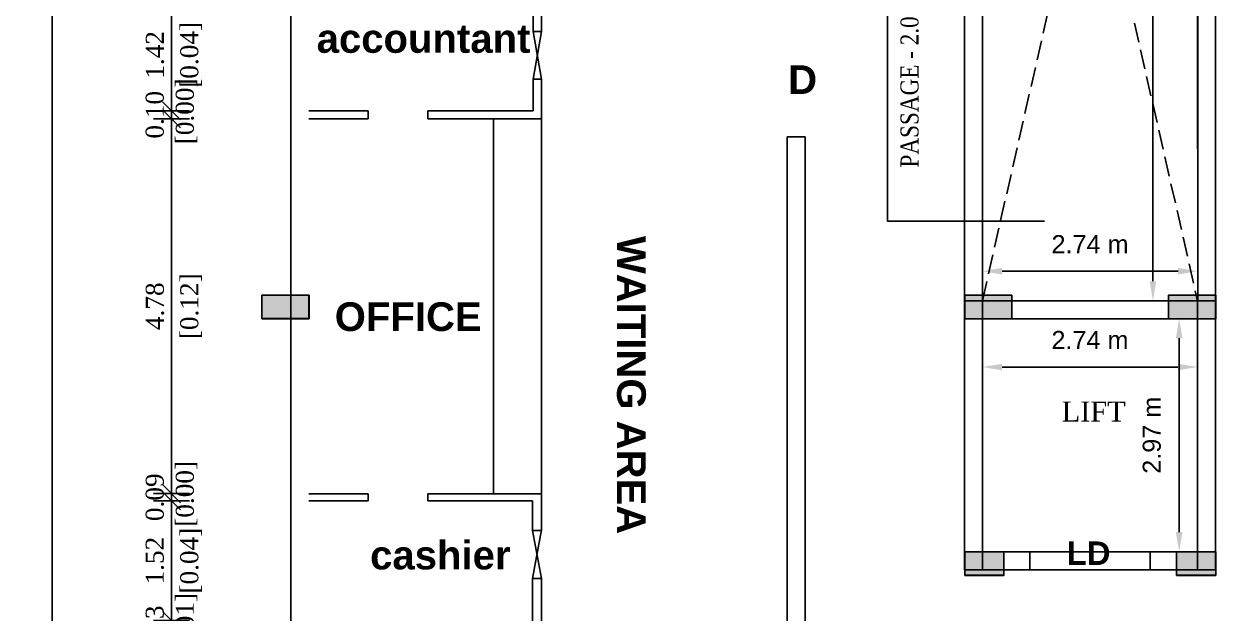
# Model space of a CAD drawing. Header units: metres. Extents: x 789 to 1127, y 8 to 183.
# Drawn here: x 857.51 to 872.77, y 62.43 to 69.95 of the extents above; entities that cross this region are included whole.
import ezdxf

# ---------------------------------------------------------------- set-up
doc = ezdxf.new("R2010")
doc.units = ezdxf.units.M
doc.header["$MEASUREMENT"] = 0
doc.header["$PDMODE"] = 96
doc.linetypes.add('CABLIN', pattern=[0.35, 0.25, -0.1])
for name, color, linetype in [('BLK_1_FLR_0_LIFT_1', 30, 'Continuous'), ('BLK_1_FLR_1_BLT_UP_AREA', 26, 'Continuous'), ('BLK_1_FLR_1_BLT_UP_AREA_DEDUCT', 26, 'Continuous'), ('BLK_1_FLR_1_VENTILATION_SHAFT', 6, 'Continuous'), ('C-ANNO-TABL', 10, 'Continuous'), ('DIM', 205, 'Continuous'), ('ED', 30, 'Continuous'), ('T E X T', 7, 'Continuous'), ('text', 7, 'Continuous'), ('W A L L', 125, 'Continuous')]:
    doc.layers.add(name, color=color, linetype=linetype)
doc.styles.add('PDF Arial Bold', font='arialbd.ttf')
doc.styles.add('rs', font='arial.ttf', dxfattribs={"width": 0.85})
doc.styles.add('S', font='swiss.ttf')
doc.styles.get("Standard").update_dxf_attribs({"font": 'BOOKOS.TTF'})
doc.dimstyles.new('METRIC', dxfattribs={"dimtxt": 0.45, "dimasz": 0.25, "dimexe": 0.15, "dimexo": 0.15, "dimgap": 0.15, "dimtad": 1, "dimzin": 0, "dimdsep": 46, "dimtxsty": 'S', "dimcen": 0, "dimclrd": 1, "dimclre": 1, "dimclrt": 5, "dimadec": 0, "dimazin": 2, "dimtfac": 1, "dimtix": 1, "dimtofl": 0, "dimtmove": 1, "dimatfit": 0, "dimfxl": 0, "dimtolj": 1, "dimtzin": 0, "dimarcsym": 0})
doc.dimstyles.new('STANDARD$0', dxfattribs={"dimtxt": 7, "dimasz": 3, "dimexe": 3, "dimexo": 1, "dimgap": 1.5, "dimtad": 1, "dimdec": 1, "dimzin": 1, "dimdsep": 46, "dimlunit": 4, "dimtxsty": 'Standard', "dimblk": 'OBLIQUE', "dimcen": 0.09375, "dimdle": 1, "dimclrd": 8, "dimclre": 8, "dimclrt": 7, "dimadec": 1, "dimazin": 0, "dimtfac": 1, "dimtdec": 1, "dimtix": 1, "dimtmove": 2, "dimatfit": 3, "dimldrblk": 'ARCHTICK', "dimfxl": 0, "dimfrac": 2, "dimtolj": 1, "dimtzin": 0, "dimarcsym": 0})

# ---------------------------------------------------------------- blocks, each defined once
blk = doc.blocks.new('_Oblique')
at = {"color": 0, "linetype": 'ByBlock', "lineweight": -2}
blk.add_line((-0.5, -0.5), (0.5, 0.5), dxfattribs=at)
blk = doc.blocks.new('*D186')
at = {"layer": 'Defpoints', "color": 0}
for p in [(859.392, 62.339), (860.912, 62.339), (860.912, 62.11)]:
    blk.add_point(p, dxfattribs=at)
at = {"layer": 'ED', "color": 0, "lineweight": -2}
for p, q in [((859.622, 62.339), (859.162, 62.339)), ((859.392, 62.11), (859.392, 62.339)), ((859.622, 62.11), (859.162, 62.11))]:
    blk.add_line(p, q, dxfattribs=at)
at = {"layer": 'ED', "color": 0, "lineweight": -2, "xscale": 0.23, "yscale": 0.23, "zscale": 0.23}
for p, rotation in [((859.392, 62.339), 90), ((859.392, 62.11), 270)]:
    blk.add_blockref('_Oblique', p, dxfattribs=dict(at, rotation=rotation))
at = {"layer": 'ED', "color": 0, "insert": (859.392, 62.225), "char_height": 0.23, "attachment_point": 5, "rotation": 90}
blk.add_mtext('\\A1;0.23\\P [0.01]', dxfattribs=at)
blk = doc.blocks.new('*D361')
at = {"layer": 'Defpoints', "color": 0}
for p in [(859.392, 63.863), (861.141, 63.863), (860.912, 62.339)]:
    blk.add_point(p, dxfattribs=at)
at = {"layer": 'ED', "color": 0, "lineweight": -2}
for p, q in [((859.622, 63.863), (859.162, 63.863)), ((859.392, 62.339), (859.392, 63.863)), ((859.622, 62.339), (859.162, 62.339))]:
    blk.add_line(p, q, dxfattribs=at)
at = {"layer": 'ED', "color": 0, "lineweight": -2, "xscale": 0.23, "yscale": 0.23, "zscale": 0.23}
for p, rotation in [((859.392, 63.863), 90), ((859.392, 62.339), 270)]:
    blk.add_blockref('_Oblique', p, dxfattribs=dict(at, rotation=rotation))
at = {"layer": 'ED', "color": 0, "char_height": 0.23, "attachment_point": 5, "rotation": 90}
for s, insert in [('\\A1;[0.04]', (859.641, 63.101)), ('\\A1;1.52', (859.179, 63.101))]:
    blk.add_mtext(s, dxfattribs=dict(at, insert=insert))
blk = doc.blocks.new('*D187')
at = {"layer": 'Defpoints', "color": 0}
for p in [(859.392, 63.955), (861.141, 63.955), (861.141, 63.863)]:
    blk.add_point(p, dxfattribs=at)
at = {"layer": 'ED', "color": 0, "lineweight": -2}
for p, q in [((859.622, 63.955), (859.162, 63.955)), ((859.622, 63.863), (859.162, 63.863))]:
    blk.add_line(p, q, dxfattribs=at)
at = {"layer": 'ED', "color": 0, "insert": (859.392, 63.909), "char_height": 0.23, "attachment_point": 5, "rotation": 90}
blk.add_mtext('\\A1;0.09\\P [0.00]', dxfattribs=at)
blk = doc.blocks.new('*D188')
at = {"layer": 'Defpoints', "color": 0}
for p in [(859.392, 68.735), (861.141, 68.735), (861.141, 63.955)]:
    blk.add_point(p, dxfattribs=at)
at = {"layer": 'ED', "color": 0, "lineweight": -2}
for p, q in [((859.622, 68.735), (859.162, 68.735)), ((859.392, 63.955), (859.392, 68.735)), ((859.622, 63.955), (859.162, 63.955))]:
    blk.add_line(p, q, dxfattribs=at)
at = {"layer": 'ED', "color": 0, "lineweight": -2, "xscale": 0.23, "yscale": 0.23, "zscale": 0.23}
for p, rotation in [((859.392, 68.735), 90), ((859.392, 63.955), 270)]:
    blk.add_blockref('_Oblique', p, dxfattribs=dict(at, rotation=rotation))
at = {"layer": 'ED', "color": 0, "char_height": 0.23, "attachment_point": 5, "rotation": 90}
for s, insert in [('\\A1;[0.12]', (859.641, 66.345)), ('\\A1;4.78', (859.181, 66.345))]:
    blk.add_mtext(s, dxfattribs=dict(at, insert=insert))
blk = doc.blocks.new('*D189')
at = {"layer": 'Defpoints', "color": 0}
for p in [(859.392, 68.839), (861.141, 68.839), (861.141, 68.735)]:
    blk.add_point(p, dxfattribs=at)
at = {"layer": 'ED', "color": 0, "lineweight": -2}
for p, q in [((859.622, 68.839), (859.162, 68.839)), ((859.622, 68.735), (859.162, 68.735))]:
    blk.add_line(p, q, dxfattribs=at)
at = {"layer": 'ED', "color": 0, "insert": (859.392, 68.787), "char_height": 0.23, "attachment_point": 5, "rotation": 90}
blk.add_mtext('\\A1;0.10\\P [0.00]', dxfattribs=at)
blk = doc.blocks.new('*D190')
at = {"layer": 'Defpoints', "color": 0}
for p in [(859.392, 70.264), (864.968, 70.264), (861.141, 68.839)]:
    blk.add_point(p, dxfattribs=at)
at = {"layer": 'ED', "color": 0, "lineweight": -2}
for p, q in [((859.622, 70.264), (859.162, 70.264)), ((859.392, 68.839), (859.392, 70.264)), ((859.622, 68.839), (859.162, 68.839))]:
    blk.add_line(p, q, dxfattribs=at)
at = {"layer": 'ED', "color": 0, "lineweight": -2, "xscale": 0.23, "yscale": 0.23, "zscale": 0.23}
for p, rotation in [((859.392, 70.264), 90), ((859.392, 68.839), 270)]:
    blk.add_blockref('_Oblique', p, dxfattribs=dict(at, rotation=rotation))
at = {"layer": 'ED', "color": 0, "char_height": 0.23, "attachment_point": 5, "rotation": 90}
for s, insert in [('\\A1;[0.04]', (859.641, 69.551)), ('\\A1;1.42', (859.181, 69.551))]:
    blk.add_mtext(s, dxfattribs=dict(at, insert=insert))
blk = doc.blocks.new('*D422')
at = {"layer": 'Defpoints', "color": 0}
for p in [(861.17, 110.65), (857.872, 57.308), (861.17, 57.308)]:
    blk.add_point(p, dxfattribs=at)
at = {"layer": 'ED', "color": 0, "lineweight": -2}
for p, q in [((858.102, 110.65), (857.642, 110.65)), ((857.872, 110.65), (857.872, 57.308)), ((858.102, 57.308), (857.642, 57.308))]:
    blk.add_line(p, q, dxfattribs=at)
at = {"layer": 'ED', "color": 0, "lineweight": -2, "xscale": 0.23, "yscale": 0.23, "zscale": 0.23}
for p, rotation in [((857.872, 110.65), 90), ((857.872, 57.308), 270)]:
    blk.add_blockref('_Oblique', p, dxfattribs=dict(at, rotation=rotation))
at = {"layer": 'ED', "color": 0, "char_height": 0.23, "attachment_point": 5, "rotation": 90}
for s, insert in [('\\A1;53.34', (857.661, 83.979)), ('\\A1;[1.35]', (858.121, 83.979))]:
    blk.add_mtext(s, dxfattribs=dict(at, insert=insert))
blk = doc.blocks.new('*D429')
at = {"layer": 'Defpoints', "color": 0, "ltscale": 0.5}
for p in [(869.726, 66.923), (872.47, 66.923), (872.47, 66.792)]:
    blk.add_point(p, dxfattribs=at)
at = {"layer": 'ED', "color": 1, "lineweight": -2, "ltscale": 0.5}
for p, q in [((869.726, 66.792), (869.726, 66.642)), ((869.976, 66.792), (872.22, 66.792)), ((872.47, 66.792), (872.47, 66.642))]:
    blk.add_line(p, q, dxfattribs=at)
at = {"layer": 'ED', "color": 1, "ltscale": 0.5}
for points in [[(869.976, 66.834), (869.976, 66.75), (869.726, 66.792)], [(872.22, 66.834), (872.22, 66.75), (872.47, 66.792)]]:
    blk.add_solid(points, dxfattribs=at)
at = {"layer": 'ED', "lineweight": -2, "ltscale": 0.5, "insert": (871.098, 67.137), "char_height": 0.23, "attachment_point": 5, "style": 'S'}
blk.add_mtext('\\A1;2.74 m', dxfattribs=at)
blk = doc.blocks.new('*D430')
at = {"layer": 'Defpoints', "color": 0, "ltscale": 0.5}
for p in [(871.303, 78.488), (871.9, 78.488), (871.303, 66.414)]:
    blk.add_point(p, dxfattribs=at)
at = {"layer": 'ED', "color": 1, "lineweight": -2, "ltscale": 0.5}
for p, q in [((871.67, 78.488), (872.05, 78.488)), ((871.9, 66.664), (871.9, 78.238)), ((871.67, 66.414), (872.05, 66.414))]:
    blk.add_line(p, q, dxfattribs=at)
at = {"layer": 'ED', "color": 1, "ltscale": 0.5}
for points in [[(871.858, 78.238), (871.941, 78.238), (871.9, 78.488)], [(871.858, 66.664), (871.941, 66.664), (871.9, 66.414)]]:
    blk.add_solid(points, dxfattribs=at)
at = {"layer": 'ED', "lineweight": -2, "ltscale": 0.5, "insert": (871.552, 72.451), "char_height": 0.23, "attachment_point": 5, "rotation": 90, "style": 'S'}
blk.add_mtext('\\A1;12.07 m', dxfattribs=at)
blk = doc.blocks.new('45')
h = blk.add_hatch(color=143)
h.dxf.hatch_style = 1
h.paths.add_polyline_path([(11214.808, -3208.297), (11214.538, -3208.297), (11214.308, -3208.297), (11214.308, -3208.532), (11214.808, -3208.532)])
h = blk.add_hatch(color=143)
h.dxf.hatch_style = 1
h.paths.add_polyline_path([(11217.008, -3208.597), (11217.508, -3208.597), (11217.508, -3208.297), (11217.008, -3208.297)])
h = blk.add_hatch(color=143)
h.dxf.hatch_style = 1
h.paths.add_polyline_path([(11217.008, -3208.597), (11217.508, -3208.597), (11217.508, -3208.297), (11217.008, -3208.297)])
h = blk.add_hatch(color=143)
h.dxf.hatch_style = 1
h.paths.add_polyline_path([(11214.808, -3208.532), (11214.308, -3208.532), (11214.308, -3208.597), (11214.808, -3208.597)])
at = {"layer": 'C-ANNO-TABL'}
h = blk.add_hatch(color=240, dxfattribs=at)
h.dxf.hatch_style = 1
h.paths.add_polyline_path([(11205.351, -3205.025), (11205.351, -3205.325), (11205.952, -3205.325), (11205.952, -3205.025)])
h = blk.add_hatch(color=240, dxfattribs=at)
h.dxf.hatch_style = 1
h.paths.add_polyline_path([(11214.308, -3205.025), (11214.308, -3205.253), (11214.908, -3205.253), (11214.908, -3205.025)])
h = blk.add_hatch(color=240, dxfattribs=at)
h.dxf.hatch_style = 1
h.paths.add_polyline_path([(11214.308, -3205.025), (11214.308, -3205.325), (11214.908, -3205.325), (11214.908, -3205.025)])
h = blk.add_hatch(color=240, dxfattribs=at)
h.dxf.hatch_style = 1
h.paths.add_polyline_path([(11214.308, -3205.025), (11214.308, -3205.253), (11214.908, -3205.253), (11214.908, -3205.025)])
h = blk.add_hatch(color=240, dxfattribs=at)
h.dxf.hatch_style = 1
h.paths.add_polyline_path([(11214.308, -3205.025), (11214.308, -3205.325), (11214.908, -3205.325), (11214.908, -3205.025)])
h = blk.add_hatch(color=240, dxfattribs=at)
h.dxf.hatch_style = 1
h.paths.add_polyline_path([(11216.908, -3205.025), (11216.908, -3205.253), (11217.508, -3205.253), (11217.508, -3205.025)])
h = blk.add_hatch(color=240, dxfattribs=at)
h.dxf.hatch_style = 1
h.paths.add_polyline_path([(11216.908, -3205.025), (11216.908, -3205.253), (11217.508, -3205.253), (11217.508, -3205.025)])
h = blk.add_hatch(color=240, dxfattribs=at)
h.dxf.hatch_style = 1
h.paths.add_polyline_path([(11216.908, -3205.025), (11216.908, -3205.325), (11217.508, -3205.325), (11217.508, -3205.025)])
h = blk.add_hatch(color=240, dxfattribs=at)
h.dxf.hatch_style = 1
h.paths.add_polyline_path([(11216.908, -3205.025), (11216.908, -3205.253), (11217.508, -3205.253), (11217.508, -3205.025)])
h = blk.add_hatch(color=240, dxfattribs=at)
h.dxf.hatch_style = 1
h.paths.add_polyline_path([(11216.908, -3205.025), (11216.908, -3205.253), (11217.508, -3205.253), (11217.508, -3205.025)])
h = blk.add_hatch(color=240, dxfattribs=at)
h.dxf.hatch_style = 1
h.paths.add_polyline_path([(11216.908, -3205.025), (11216.908, -3205.325), (11217.508, -3205.325), (11217.508, -3205.025)])
for points in [[(11214.308, -3208.597), (11214.808, -3208.597), (11214.808, -3208.297), (11214.308, -3208.297)], [(11214.308, -3208.597), (11214.808, -3208.597), (11214.808, -3208.297), (11214.308, -3208.297)], [(11217.008, -3208.597), (11217.508, -3208.597), (11217.508, -3208.297), (11217.008, -3208.297)], [(11217.008, -3208.597), (11217.508, -3208.597), (11217.508, -3208.297), (11217.008, -3208.297)]]:
    blk.add_lwpolyline(points, close=True)
at = {"layer": 'C-ANNO-TABL', "color": 240}
for points in [[(11205.351, -3205.025), (11205.351, -3205.325), (11205.952, -3205.325), (11205.952, -3205.025)], [(11214.308, -3205.025), (11214.308, -3205.325), (11214.908, -3205.325), (11214.908, -3205.025)], [(11214.308, -3205.025), (11214.308, -3205.325), (11214.908, -3205.325), (11214.908, -3205.025)], [(11216.908, -3205.025), (11216.908, -3205.325), (11217.508, -3205.325), (11217.508, -3205.025)], [(11216.908, -3205.025), (11216.908, -3205.325), (11217.508, -3205.325), (11217.508, -3205.025)]]:
    blk.add_lwpolyline(points, close=True, dxfattribs=at)
for points in [[(11214.908, -3205.253), (11214.908, -3205.025), (11214.308, -3205.025), (11214.308, -3205.253)], [(11214.908, -3205.253), (11214.908, -3205.025), (11214.308, -3205.025), (11214.308, -3205.253)], [(11217.508, -3205.253), (11217.508, -3205.025), (11216.908, -3205.025), (11216.908, -3205.253)], [(11217.508, -3205.253), (11217.508, -3205.025), (11216.908, -3205.025), (11216.908, -3205.253)]]:
    blk.add_lwpolyline(points, dxfattribs=at)
blk = doc.blocks.new('369')
h = blk.add_hatch(color=143)
h.dxf.hatch_style = 1
h.paths.add_polyline_path([(11119.261, -3205.394), (11118.991, -3205.394), (11118.761, -3205.394), (11118.761, -3205.629), (11119.261, -3205.629)])
h = blk.add_hatch(color=143)
h.dxf.hatch_style = 1
h.paths.add_polyline_path([(11121.461, -3205.694), (11121.961, -3205.694), (11121.961, -3205.394), (11121.461, -3205.394)])
h = blk.add_hatch(color=143)
h.dxf.hatch_style = 1
h.paths.add_polyline_path([(11121.461, -3205.694), (11121.961, -3205.694), (11121.961, -3205.394), (11121.461, -3205.394)])
h = blk.add_hatch(color=143)
h.dxf.hatch_style = 1
h.paths.add_polyline_path([(11119.261, -3205.629), (11118.761, -3205.629), (11118.761, -3205.694), (11119.261, -3205.694)])
at = {"layer": 'C-ANNO-TABL'}
h = blk.add_hatch(color=240, dxfattribs=at)
h.dxf.hatch_style = 1
h.paths.add_polyline_path([(11109.804, -3202.122), (11109.804, -3202.422), (11110.404, -3202.422), (11110.404, -3202.122)])
h = blk.add_hatch(color=240, dxfattribs=at)
h.dxf.hatch_style = 1
h.paths.add_polyline_path([(11118.761, -3202.122), (11118.761, -3202.351), (11119.361, -3202.351), (11119.361, -3202.122)])
h = blk.add_hatch(color=240, dxfattribs=at)
h.dxf.hatch_style = 1
h.paths.add_polyline_path([(11118.761, -3202.122), (11118.761, -3202.422), (11119.361, -3202.422), (11119.361, -3202.122)])
h = blk.add_hatch(color=240, dxfattribs=at)
h.dxf.hatch_style = 1
h.paths.add_polyline_path([(11118.761, -3202.122), (11118.761, -3202.351), (11119.361, -3202.351), (11119.361, -3202.122)])
h = blk.add_hatch(color=240, dxfattribs=at)
h.dxf.hatch_style = 1
h.paths.add_polyline_path([(11118.761, -3202.122), (11118.761, -3202.422), (11119.361, -3202.422), (11119.361, -3202.122)])
h = blk.add_hatch(color=240, dxfattribs=at)
h.dxf.hatch_style = 1
h.paths.add_polyline_path([(11121.36, -3202.122), (11121.36, -3202.351), (11121.961, -3202.351), (11121.961, -3202.122)])
h = blk.add_hatch(color=240, dxfattribs=at)
h.dxf.hatch_style = 1
h.paths.add_polyline_path([(11121.36, -3202.122), (11121.36, -3202.351), (11121.961, -3202.351), (11121.961, -3202.122)])
h = blk.add_hatch(color=240, dxfattribs=at)
h.dxf.hatch_style = 1
h.paths.add_polyline_path([(11121.36, -3202.122), (11121.36, -3202.422), (11121.961, -3202.422), (11121.961, -3202.122)])
h = blk.add_hatch(color=240, dxfattribs=at)
h.dxf.hatch_style = 1
h.paths.add_polyline_path([(11121.36, -3202.122), (11121.36, -3202.351), (11121.961, -3202.351), (11121.961, -3202.122)])
h = blk.add_hatch(color=240, dxfattribs=at)
h.dxf.hatch_style = 1
h.paths.add_polyline_path([(11121.36, -3202.122), (11121.36, -3202.351), (11121.961, -3202.351), (11121.961, -3202.122)])
h = blk.add_hatch(color=240, dxfattribs=at)
h.dxf.hatch_style = 1
h.paths.add_polyline_path([(11121.36, -3202.122), (11121.36, -3202.422), (11121.961, -3202.422), (11121.961, -3202.122)])
for points in [[(11118.761, -3205.694), (11119.261, -3205.694), (11119.261, -3205.394), (11118.761, -3205.394)], [(11118.761, -3205.694), (11119.261, -3205.694), (11119.261, -3205.394), (11118.761, -3205.394)], [(11121.461, -3205.694), (11121.961, -3205.694), (11121.961, -3205.394), (11121.461, -3205.394)], [(11121.461, -3205.694), (11121.961, -3205.694), (11121.961, -3205.394), (11121.461, -3205.394)]]:
    blk.add_lwpolyline(points, close=True)
at = {"layer": 'C-ANNO-TABL', "color": 240}
for points in [[(11109.804, -3202.122), (11109.804, -3202.422), (11110.404, -3202.422), (11110.404, -3202.122)], [(11118.761, -3202.122), (11118.761, -3202.422), (11119.361, -3202.422), (11119.361, -3202.122)], [(11118.761, -3202.122), (11118.761, -3202.422), (11119.361, -3202.422), (11119.361, -3202.122)], [(11121.36, -3202.122), (11121.36, -3202.422), (11121.961, -3202.422), (11121.961, -3202.122)], [(11121.36, -3202.122), (11121.36, -3202.422), (11121.961, -3202.422), (11121.961, -3202.122)]]:
    blk.add_lwpolyline(points, close=True, dxfattribs=at)
for points in [[(11119.361, -3202.351), (11119.361, -3202.122), (11118.761, -3202.122), (11118.761, -3202.351)], [(11119.361, -3202.351), (11119.361, -3202.122), (11118.761, -3202.122), (11118.761, -3202.351)], [(11121.961, -3202.351), (11121.961, -3202.122), (11121.36, -3202.122), (11121.36, -3202.351)], [(11121.961, -3202.351), (11121.961, -3202.122), (11121.36, -3202.122), (11121.36, -3202.351)]]:
    blk.add_lwpolyline(points, dxfattribs=at)
blk = doc.blocks.new('*D396')
at = {"layer": 'Defpoints', "color": 0, "ltscale": 0.5}
for p in [(869.727, 65.721), (872.468, 65.721), (872.468, 65.57)]:
    blk.add_point(p, dxfattribs=at)
at = {"layer": 'ED', "color": 1, "lineweight": -2, "ltscale": 0.5}
for p, q in [((869.727, 65.571), (869.727, 65.42)), ((869.977, 65.57), (872.218, 65.57)), ((872.468, 65.571), (872.468, 65.42))]:
    blk.add_line(p, q, dxfattribs=at)
at = {"layer": 'ED', "color": 1, "ltscale": 0.5}
for points in [[(869.977, 65.611), (869.977, 65.528), (869.727, 65.57)], [(872.218, 65.611), (872.218, 65.528), (872.468, 65.57)]]:
    blk.add_solid(points, dxfattribs=at)
at = {"layer": 'ED', "lineweight": -2, "ltscale": 0.5, "insert": (871.097, 65.915), "char_height": 0.23, "attachment_point": 5, "style": 'S'}
blk.add_mtext('\\A1;2.74 m', dxfattribs=at)
blk = doc.blocks.new('*D397')
at = {"layer": 'Defpoints', "color": 0, "ltscale": 0.5}
for p in [(872.006, 66.186), (872.006, 63.214), (872.234, 63.214)]:
    blk.add_point(p, dxfattribs=at)
at = {"layer": 'ED', "color": 1, "lineweight": -2, "ltscale": 0.5}
for p, q in [((872.156, 66.186), (872.384, 66.186)), ((872.234, 65.936), (872.234, 63.464)), ((872.156, 63.214), (872.384, 63.214))]:
    blk.add_line(p, q, dxfattribs=at)
at = {"layer": 'ED', "color": 1, "ltscale": 0.5}
for points in [[(872.192, 65.936), (872.276, 65.936), (872.234, 66.186)], [(872.192, 63.464), (872.276, 63.464), (872.234, 63.214)]]:
    blk.add_solid(points, dxfattribs=at)
at = {"layer": 'ED', "lineweight": -2, "ltscale": 0.5, "insert": (871.886, 64.7), "char_height": 0.23, "attachment_point": 5, "rotation": 90, "style": 'S'}
blk.add_mtext('\\A1;2.97 m', dxfattribs=at)

msp = doc.modelspace()

# ---------------------------------------------------------------- hatches: boundary and pattern name
h = msp.add_hatch(color=240)
h.dxf.hatch_style = 1
h.paths.add_polyline_path([(860.54033, 66.48693), (860.54033, 66.18696), (861.14079, 66.18696), (861.14079, 66.48693)])
at = {"lineweight": -2, "ltscale": 0.5}
h = msp.add_hatch(color=256, dxfattribs=at)
h.dxf.hatch_style = 1
h.paths.add_polyline_path([(869.72575, 66.41417), (869.49715, 66.41417), (869.49715, 66.18696), (869.72715, 66.18557)])
h.paths.add_polyline_path([(872.69755, 66.41417), (872.46857, 66.41417), (872.46755, 66.18557), (872.69755, 66.18557)])
h.paths.add_polyline_path([(872.69755, 63.21357), (872.46755, 63.21357), (872.46895, 62.98357), (872.69755, 62.98357)])
h.paths.add_polyline_path([(869.72715, 63.21357), (869.49715, 63.21357), (869.49715, 62.98357), (869.72575, 62.98357)])

# ---------------------------------------------------------------- linework, layer by layer
at = {"layer": 'BLK_1_FLR_0_LIFT_1'}
msp.add_lwpolyline([(872.46755, 63.21357), (869.72715, 63.21357), (869.72715, 66.18557), (872.46755, 66.18557)], close=True, dxfattribs=at)
at = {"layer": 'BLK_1_FLR_1_BLT_UP_AREA', "color": 26}
msp.add_lwpolyline([(881.05415, 57.30805), (881.05415, 110.65082), (860.91219, 110.65082), (860.91219, 57.30805)], close=True, dxfattribs=at)
at = {"layer": 'BLK_1_FLR_1_BLT_UP_AREA_DEDUCT', "color": 26, "linetype": 'Continuous'}
msp.add_lwpolyline([(872.46994, 66.41557), (872.46994, 78.48843), (869.72575, 78.48843), (869.72575, 66.41557)], close=True, dxfattribs=at)
at = {"layer": 'BLK_1_FLR_1_VENTILATION_SHAFT', "linetype": 'Continuous'}
msp.add_lwpolyline([(872.46994, 66.41557), (872.46994, 78.48843), (869.72575, 78.48843), (869.72575, 66.41557)], close=True, dxfattribs=at)
at = {"layer": 'DIM', "color": 251}
for points in [[(870.51855, 71.1382), (868.51855, 71.1382), (868.51855, 67.42819), (870.51855, 67.42819)], [(870.46994, 70.12558), (872.46994, 70.12558), (872.46994, 66.41557), (870.46994, 66.41557)]]:
    msp.add_lwpolyline(points, dxfattribs=at)
at = {"layer": 'W A L L'}
for p, q in [((859.39219, 110.64966), (859.39219, 57.05368)), ((860.91219, 110.64966), (860.91219, 57.30966)), ((869.49715, 63.22265), (869.49715, 78.71703)), ((869.49715, 63.22265), (869.49715, 78.64566)), ((869.49715, 63.22265), (869.49715, 78.64566)), ((869.49715, 63.22265), (869.49715, 78.64566)), ((872.69755, 63.22265), (872.69755, 78.71703)), ((872.69755, 63.22265), (872.69755, 78.64566)), ((872.69755, 63.22265), (872.69755, 78.64566)), ((869.72575, 66.41557), (869.72575, 78.48843)), ((872.46994, 66.41557), (872.46897, 78.48843)), ((869.72575, 66.98706), (869.72575, 78.41706)), ((860.54033, 66.48693), (860.54033, 66.18696)), ((861.14079, 66.48693), (860.54033, 66.48693)), ((861.14079, 66.18696), (861.14079, 66.48693)), ((869.72575, 66.41557), (872.46994, 66.41557)), ((860.54033, 66.18696), (861.14079, 66.18696)), ((869.49715, 62.98357), (869.49715, 66.18557)), ((869.72715, 63.21357), (869.72715, 66.18557)), ((869.72715, 66.18557), (872.46755, 66.18557)), ((872.46755, 66.18557), (872.46755, 63.21357)), ((872.69755, 66.18557), (872.69755, 62.98357)), ((869.72715, 63.21357), (870.33235, 63.21357)), ((871.86235, 63.21357), (872.46755, 63.21357)), ((869.49715, 62.98357), (870.33235, 62.98357)), ((871.86235, 62.98357), (872.69755, 62.98357))]:
    msp.add_line(p, q, dxfattribs=at)
at = {"layer": 'W A L L', "lineweight": -2, "ltscale": 0.5}
for p, q in [((869.49715, 78.71703), (869.49715, 66.41417)), ((872.69755, 66.41417), (872.69755, 78.71703)), ((869.49715, 66.41417), (869.72575, 66.41417)), ((869.49715, 66.18696), (869.49715, 66.41417)), ((869.49715, 66.41417), (872.69755, 66.41417)), ((872.69755, 66.41417), (869.49715, 66.41417)), ((869.49715, 66.41417), (869.49715, 62.98357)), ((869.72575, 66.41417), (869.72715, 66.18557)), ((872.46857, 66.41417), (872.46755, 66.18557)), ((872.69755, 66.41417), (872.46857, 66.41417)), ((872.69755, 66.18557), (872.69755, 66.41417)), ((872.69755, 62.98357), (872.69755, 66.41417)), ((869.72715, 66.18557), (869.49715, 66.18696)), ((872.46755, 66.18557), (872.69755, 66.18557)), ((869.49715, 62.98357), (869.49715, 63.21357)), ((869.49715, 63.21357), (869.72715, 63.21357)), ((869.72715, 63.21357), (869.72575, 62.98357)), ((870.33235, 63.21357), (870.33235, 62.98357)), ((871.86235, 62.98357), (871.86235, 63.21357)), ((872.69755, 63.21357), (872.46755, 63.21357)), ((872.46755, 63.21357), (872.46895, 62.98357)), ((872.69755, 62.98357), (872.69755, 63.21357)), ((869.72575, 62.98357), (869.49715, 62.98357)), ((869.49715, 62.98357), (872.69755, 62.98357)), ((871.86235, 62.98357), (870.33235, 62.98357)), ((872.46895, 62.98357), (872.69755, 62.98357))]:
    msp.add_line(p, q, dxfattribs=at)
at = {"layer": 'W A L L', "linetype": 'CABLIN'}
for p, q in [((869.72575, 78.48843), (872.46895, 66.41557)), ((869.72575, 66.41557), (872.46897, 78.48843))]:
    msp.add_line(p, q, dxfattribs=at)
at = {"layer": 'W A L L', "lineweight": -3}
for p, q in [((864.00216, 69.84996), (864.00216, 70.26366)), ((864.10558, 69.84996), (864.10558, 70.26366)), ((864.10558, 69.84996), (864.00216, 69.84996)), ((864.00216, 69.84996), (864.10558, 69.24092)), ((864.10558, 69.84996), (864.00216, 69.24092)), ((864.00216, 68.83872), (864.00216, 69.24092)), ((864.10558, 69.24092), (864.00216, 69.24092)), ((864.10558, 68.73529), (864.10558, 69.24092)), ((861.89922, 68.83872), (861.14079, 68.83872)), ((861.89922, 68.73529), (861.89922, 68.83872)), ((862.65766, 68.73529), (862.65766, 68.83872)), ((864.00216, 68.83872), (862.65766, 68.83872)), ((861.89922, 68.73529), (861.14079, 68.73529)), ((864.10558, 68.73529), (862.65766, 68.73529)), ((864.10558, 68.73529), (863.49653, 68.73529)), ((863.49653, 68.73529), (863.49653, 63.95485)), ((864.10558, 63.95485), (864.10558, 68.73529)), ((867.46515, 68.50546), (867.23655, 68.50546)), ((867.23655, 68.50546), (867.23655, 62.11026)), ((867.46515, 62.11026), (867.46515, 68.50546)), ((861.89922, 63.95485), (861.14079, 63.95485)), ((861.89922, 63.86292), (861.89922, 63.95485)), ((864.10558, 63.95485), (862.65766, 63.95485)), ((862.65766, 63.95485), (862.65766, 63.86292)), ((863.49653, 63.95485), (864.10558, 63.95485)), ((864.10558, 63.95485), (863.99067, 63.95485)), ((864.10558, 63.95485), (864.10558, 63.4837)), ((861.89922, 63.86292), (861.14079, 63.86292)), ((863.99067, 63.86292), (862.65766, 63.86292)), ((863.99067, 63.86292), (863.99067, 63.4837)), ((864.10558, 63.49519), (863.99067, 62.87466)), ((863.99067, 63.4837), (864.10558, 63.4837)), ((863.99067, 63.4837), (864.10558, 62.87466)), ((863.99067, 62.87466), (863.99067, 62.33456)), ((863.99067, 62.87466), (864.10558, 62.87466)), ((864.10558, 62.87466), (864.10558, 62.33456))]:
    msp.add_line(p, q, dxfattribs=at)

# ---------------------------------------------------------------- block references
at = {"lineweight": -3}
for name, p in [('45', (-10344.80784, 3271.51042)), ('369', (-10249.26034, 3268.60775))]:
    msp.add_blockref(name, p, dxfattribs=at)

# ---------------------------------------------------------------- texts
at = {"layer": 'T E X T', "insert": (868.9173, 68.11447), "char_height": 0.23, "attachment_point": 7, "rotation": 90.008072, "style": 'rs'}
msp.add_mtext_dynamic_manual_height_columns('{\\fTimes New Roman|b0|i0|c0|p18;\\C7;PASSAGE - 2.03 M WIDE }', width=4.7922622, gutter_width=1.25, heights=[0.78989], dxfattribs=at)
at = {"layer": 'T E X T', "attachment_point": 7, "style": 'PDF Arial Bold'}
for s, insert, char_height in [('accountant', (861.24078, 69.57212), 0.365752), ('D', (867.2504, 69.05242), 0.36575), ('OFFICE', (861.47113, 66.02427), 0.365752), ('cashier', (861.9222, 62.98358), 0.365752)]:
    msp.add_mtext(s, dxfattribs=dict(at, insert=insert, char_height=char_height))
at = {"layer": 'T E X T', "insert": (865.06462, 67.24141), "char_height": 0.3657525, "attachment_point": 7, "rotation": 270, "style": 'PDF Arial Bold'}
msp.add_mtext('WAITING AREA', dxfattribs=at)
at = {"layer": 'T E X T', "insert": (871.07971, 63.34587), "char_height": 0.3, "width": 5.597981, "attachment_point": 2, "style": 'PDF Arial Bold'}
msp.add_mtext('\\pt0.6;LD', dxfattribs=at)
at = {"layer": 'text', "color": 4, "insert": (871.14483, 65.00255), "char_height": 0.2555556, "width": 1.3144708, "attachment_point": 5}
msp.add_mtext('\\pt0.51111;LIFT', dxfattribs=at)

# ---------------------------------------------------------------- dimensions: what is measured, and where the dimension line sits
at = {"layer": 'ED'}
for base, p1, p2, angle, picture, middle in [((857.87219, 57.30827), (861.17044, 110.64966), (861.17044, 57.30827), 90, '*D422', (857.87219, 83.97896)), ((859.39219, 70.26366), (861.14079, 68.83872), (864.96792, 70.26366), 270, '*D190', (859.39219, 69.55119)), ((859.39219, 68.73529), (861.14079, 63.95485), (861.14079, 68.73529), 270, '*D188', (859.39219, 66.34507)), ((859.39219, 63.86292), (860.91219, 62.33886), (861.14079, 63.86292), 270, '*D361', (859.39219, 63.10089))]:
    dim = msp.add_linear_dim(base=base, p1=p1, p2=p2, angle=angle, dimstyle='STANDARD$0', override={"dimscale": 1, "dimtxt": 0.23, "dimasz": 0.23, "dimexe": 0.23, "dimexo": 0.23, "dimgap": 0.09, "dimdec": 2, "dimlunit": 2, "dimpost": '\\X', "dimsah": 0, "dimcen": 0.09, "dimdle": 0, "dimclrd": 0, "dimclre": 0, "dimclrt": 0, "dimtfac": 1, "dimtdec": 2, "dimtix": 0, "dimtofl": 0, "dimfxl": 0.23, "dimfxlon": 1, "dimfrac": 0}, dxfattribs=at)
    dim.commit()
    dim.dimension.update_dxf_attribs({"geometry": picture, "text_midpoint": middle})
at = {"layer": 'ED', "lineweight": -2, "ltscale": 0.5}
for base, p1, p2, picture, middle in [((871.89979, 78.48843), (871.30259, 66.41417), (871.30259, 78.48843), '*D430', (871.55159, 72.4513)), ((872.23412, 63.21357), (872.006, 66.18557), (872.006, 63.21357), '*D397', (871.88592, 64.69957))]:
    dim = msp.add_linear_dim(base=base, p1=p1, p2=p2, angle=90, dimstyle='METRIC', override={"dimtxt": 0.23, "dimgap": 0.23, "dimpost": ' m', "dimcen": 0.09, "dimclrt": 256, "dimfxl": 0.23}, dxfattribs=at)
    dim.commit()
    dim.dimension.update_dxf_attribs({"geometry": picture, "text_midpoint": middle})
at = {"layer": 'ED'}
for base, p1, p2, picture, middle in [((859.39219, 68.83872), (861.14079, 68.73529), (861.14079, 68.83872), '*D189', (859.39219, 68.787)), ((859.39219, 63.95485), (861.14079, 63.86292), (861.14079, 63.95485), '*D187', (859.39219, 63.90889)), ((859.39219, 62.33886), (860.91219, 62.11026), (860.91219, 62.33886), '*D186', (859.39219, 62.22456))]:
    dim = msp.add_linear_dim(base=base, p1=p1, p2=p2, angle=270, dimstyle='STANDARD$0', override={"dimscale": 1, "dimtxt": 0.23, "dimasz": 0.23, "dimexe": 0.23, "dimexo": 0.23, "dimgap": 0.09, "dimdec": 2, "dimlunit": 2, "dimpost": '\\X', "dimsah": 0, "dimcen": 0.09, "dimdle": 0, "dimclrd": 0, "dimclre": 0, "dimclrt": 0, "dimtfac": 1, "dimtdec": 2, "dimtix": 0, "dimtofl": 0, "dimfxl": 0.23, "dimfxlon": 1, "dimfrac": 0}, dxfattribs=at)
    dim.commit()
    dim.dimension.update_dxf_attribs({"geometry": picture, "text_midpoint": middle, "dimtype": 160})
at = {"layer": 'ED', "lineweight": -2, "ltscale": 0.5}
for base, p1, p2, picture, middle in [((872.46989, 66.79198), (869.72575, 66.92316), (872.46989, 66.92338), '*D429', (871.09782, 67.13706)), ((872.46755, 65.56983), (869.72715, 65.7214), (872.46755, 65.7214), '*D396', (871.09735, 65.91491))]:
    dim = msp.add_linear_dim(base=base, p1=p1, p2=p2, dimstyle='METRIC', override={"dimtxt": 0.23, "dimgap": 0.23, "dimpost": ' m', "dimcen": 0.09, "dimclrt": 256, "dimfxl": 0.23}, dxfattribs=at)
    dim.commit()
    dim.dimension.update_dxf_attribs({"geometry": picture, "text_midpoint": middle})

doc.saveas('drawing.dxf')
